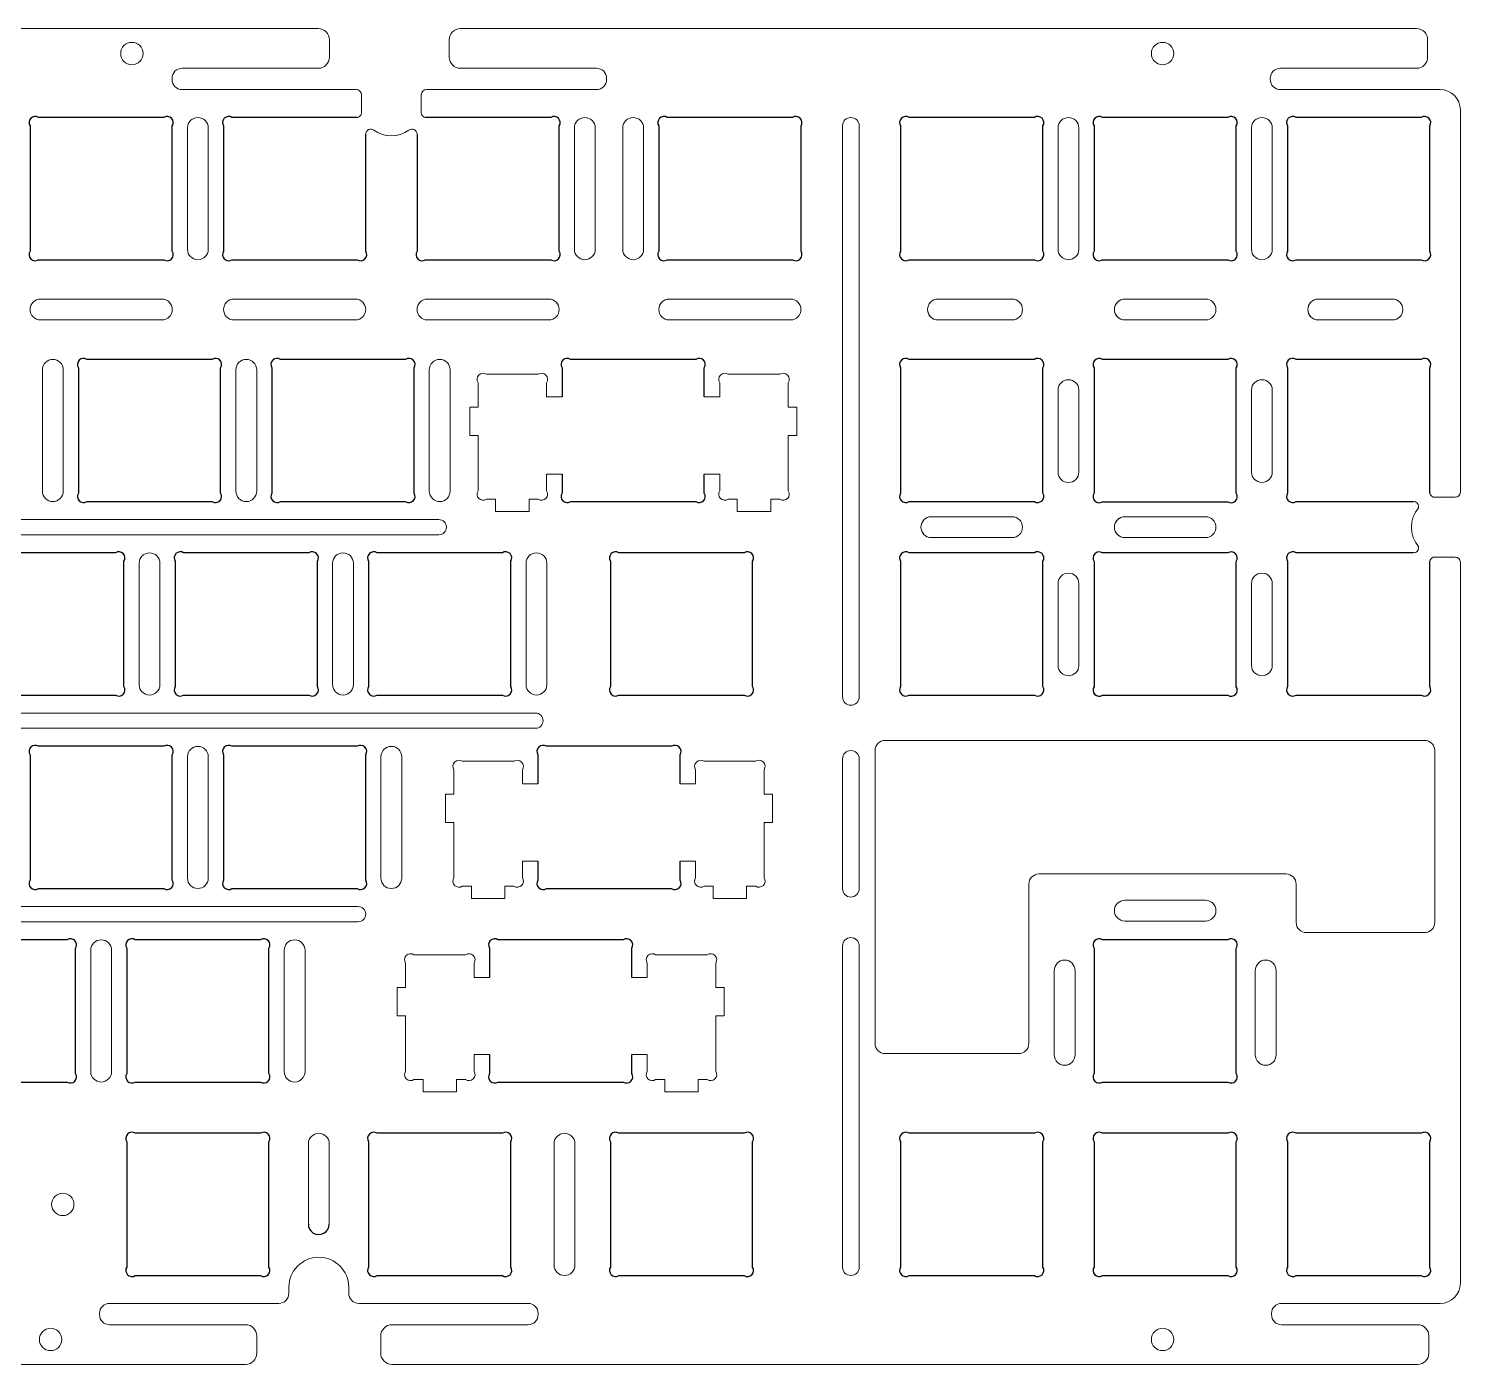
# Model space of a CAD drawing. Header units: millimetres. Extents: x 232 to 1078, y -277 to 130.
# Drawn here: x 439.8 to 580.8, y -1.8 to 129.8 of the extents above; entities that cross this region are included whole.
import ezdxf

# ---------------------------------------------------------------- set-up
doc = ezdxf.new("R2010")
doc.units = ezdxf.units.MM
doc.layers.add('40', color=7, linetype='Continuous')

msp = doc.modelspace()

# ---------------------------------------------------------------- linework, layer by layer
at = {"color": 0, "lineweight": -3}
for p, q in [((439.94664, 120.17751), (439.94664, 107.84084)), ((453.11498, 121.00917), (440.7783, 121.00917)), ((453.94664, 107.84084), (453.94664, 120.17751)), ((458.99629, 120.17751), (458.99629, 107.84084)), ((472.16463, 121.00917), (459.82796, 121.00917)), ((491.21428, 121.00917), (478.87761, 121.00917)), ((492.04595, 107.84084), (492.04595, 120.17751)), ((501.85801, 120.17751), (501.85801, 107.84084)), ((515.02635, 121.00917), (502.68967, 121.00917)), ((515.85801, 107.84084), (515.85801, 120.17751)), ((525.67008, 120.17751), (525.67008, 107.84084)), ((538.83841, 121.00917), (526.50174, 121.00917)), ((539.67008, 107.84084), (539.67008, 120.17751)), ((544.71973, 120.17751), (544.71973, 107.84084)), ((557.88807, 121.00917), (545.55139, 121.00917)), ((558.71973, 107.84084), (558.71973, 120.17751)), ((563.76938, 120.17751), (563.76938, 107.84084)), ((576.93772, 121.00917), (564.60104, 121.00917)), ((577.76938, 107.84084), (577.76938, 120.17751)), ((472.99629, 107.84084), (472.99629, 119.37811)), ((478.04595, 119.37801), (478.04595, 107.84084)), ((440.7783, 107.00917), (453.11498, 107.00917)), ((459.82796, 107.00917), (472.16463, 107.00917)), ((478.87761, 107.00917), (491.21428, 107.00917)), ((502.68967, 107.00917), (515.02635, 107.00917)), ((526.50174, 107.00917), (538.83841, 107.00917)), ((545.55139, 107.00917), (557.88807, 107.00917)), ((564.60104, 107.00917), (576.93772, 107.00917)), ((444.70906, 96.36565), (444.70906, 84.02897)), ((457.87739, 97.19731), (445.54072, 97.19731)), ((458.70906, 84.02897), (458.70906, 96.36565)), ((463.75871, 96.36565), (463.75871, 84.02897)), ((476.92705, 97.19731), (464.59037, 97.19731)), ((477.75871, 84.02897), (477.75871, 96.36565)), ((492.33315, 96.36635), (492.33315, 93.49872)), ((505.50149, 97.19801), (493.16481, 97.19801)), ((506.33315, 93.49872), (506.33315, 96.36635)), ((525.67008, 96.36565), (525.67008, 84.02897)), ((538.83841, 97.19731), (526.50174, 97.19731)), ((539.67008, 84.02897), (539.67008, 96.36565)), ((544.71973, 96.35315), (544.71973, 84.01647)), ((557.88807, 97.18481), (545.55139, 97.18481)), ((558.71973, 84.01647), (558.71973, 96.35315)), ((563.76938, 96.36609), (563.76938, 84.02942)), ((576.93772, 97.19775), (564.60104, 97.19775)), ((577.76938, 84.02942), (577.76938, 96.36609)), ((492.33315, 85.89896), (492.33315, 84.02968)), ((506.33315, 84.02968), (506.33315, 85.89896)), ((445.54072, 83.19731), (457.87739, 83.19731)), ((464.59037, 83.19731), (476.92705, 83.19731)), ((493.16481, 83.19801), (505.50149, 83.19801)), ((526.50174, 83.19731), (538.83841, 83.19731)), ((545.55139, 83.18481), (557.88807, 83.18481)), ((564.60104, 83.19775), (576.16965, 83.19775)), ((448.35257, 78.14766), (436.01589, 78.14766)), ((467.40222, 78.14766), (455.06554, 78.14766)), ((486.45187, 78.14766), (474.1152, 78.14766)), ((510.26394, 78.14766), (497.92726, 78.14766)), ((538.83841, 78.14766), (526.50174, 78.14766)), ((557.88807, 78.13516), (545.55139, 78.13516)), ((576.17002, 78.14766), (564.60104, 78.14766)), ((449.18423, 64.97932), (449.18423, 77.31599)), ((454.23388, 77.31599), (454.23388, 64.97932)), ((468.23388, 64.97932), (468.23388, 77.31599)), ((473.28353, 77.31599), (473.28353, 64.97932)), ((487.28353, 64.97932), (487.28353, 77.31599)), ((497.0956, 77.31599), (497.0956, 64.97932)), ((511.0956, 64.97932), (511.0956, 77.31599)), ((525.67008, 77.31599), (525.67008, 64.97932)), ((539.67008, 64.97932), (539.67008, 77.31599)), ((544.71973, 77.30349), (544.71973, 64.96682)), ((558.71973, 64.96682), (558.71973, 77.30349)), ((563.76938, 77.31599), (563.76938, 64.97932)), ((577.76938, 64.97932), (577.76938, 77.31599)), ((436.01589, 64.14766), (448.35257, 64.14766)), ((455.06554, 64.14766), (467.40222, 64.14766)), ((474.1152, 64.14766), (486.45187, 64.14766)), ((497.92726, 64.14766), (510.26394, 64.14766)), ((526.50174, 64.14766), (538.83841, 64.14766)), ((545.55139, 64.13516), (557.88807, 64.13516)), ((564.60104, 64.14766), (576.93772, 64.14766)), ((439.94664, 58.26634), (439.94664, 45.92967)), ((453.11498, 59.098), (440.7783, 59.098)), ((453.94664, 45.92967), (453.94664, 58.26634)), ((458.99629, 58.26634), (458.99629, 45.92967)), ((472.16463, 59.098), (459.82796, 59.098)), ((472.99629, 45.92967), (472.99629, 58.26634)), ((489.9512, 58.26635), (489.9512, 55.39943)), ((503.11954, 59.09801), (490.78286, 59.09801)), ((503.9512, 55.39943), (503.9512, 58.26635)), ((489.9512, 47.79967), (489.9512, 45.92968)), ((503.9512, 45.92968), (503.9512, 47.79967)), ((440.7783, 45.098), (453.11498, 45.098)), ((459.82796, 45.098), (472.16463, 45.098)), ((490.78286, 45.09801), (503.11954, 45.09801)), ((443.59015, 40.04825), (431.25348, 40.04825)), ((462.63981, 40.04825), (450.30313, 40.04825)), ((498.35712, 40.04827), (486.02045, 40.04827)), ((557.88807, 40.04825), (545.55139, 40.04825)), ((444.42182, 26.87991), (444.42182, 39.21659)), ((449.47147, 39.21659), (449.47147, 26.87991)), ((463.47147, 26.87991), (463.47147, 39.21659)), ((485.18879, 39.2166), (485.18879, 36.34978)), ((499.18879, 36.34978), (499.18879, 39.2166)), ((544.71973, 39.21659), (544.71973, 26.87991)), ((558.71973, 26.87991), (558.71973, 39.21659)), ((485.18879, 28.75002), (485.18879, 26.87993)), ((499.18879, 26.87993), (499.18879, 28.75002)), ((431.25348, 26.04825), (443.59015, 26.04825)), ((450.30313, 26.04825), (462.63981, 26.04825)), ((486.02045, 26.04827), (498.35712, 26.04827)), ((545.55139, 26.04825), (557.88807, 26.04825)), ((449.47147, 20.16699), (449.47147, 7.83031)), ((462.63981, 20.99865), (450.30313, 20.99865)), ((463.47147, 7.83031), (463.47147, 20.16699)), ((473.28353, 20.16699), (473.28353, 7.83031)), ((486.45187, 20.99865), (474.1152, 20.99865)), ((487.28353, 7.83031), (487.28353, 20.16699)), ((497.0956, 20.16699), (497.0956, 7.83031)), ((510.26394, 20.99865), (497.92726, 20.99865)), ((511.0956, 7.83031), (511.0956, 20.16699)), ((525.67008, 20.16699), (525.67008, 7.83031)), ((538.83841, 20.99865), (526.50174, 20.99865)), ((539.67008, 7.83031), (539.67008, 20.16699)), ((544.71973, 20.16699), (544.71973, 7.83031)), ((557.88807, 20.99865), (545.55139, 20.99865)), ((558.71973, 7.83031), (558.71973, 20.16699)), ((563.76938, 20.16699), (563.76938, 7.83031)), ((576.93772, 20.99865), (564.60104, 20.99865)), ((577.76938, 7.83031), (577.76938, 20.16699)), ((450.30313, 6.99865), (462.63981, 6.99865)), ((474.1152, 6.99865), (486.45187, 6.99865)), ((497.92726, 6.99865), (510.26394, 6.99865)), ((526.50174, 6.99865), (538.83841, 6.99865)), ((545.55139, 6.99865), (557.88807, 6.99865)), ((564.60104, 6.99865), (576.93772, 6.99865))]:
    msp.add_line(p, q, dxfattribs=at)
for centre, start, end in [((440.44664, 120.50917), 56.4426902, 213.5573098), ((453.44664, 120.50917), 326.4426902, 123.5573098), ((459.49629, 120.50917), 56.4426902, 213.5573098), ((491.54595, 120.50917), 326.4426902, 123.5573098), ((502.35801, 120.50917), 56.4426902, 213.5573098), ((515.35801, 120.50917), 326.4426902, 123.5573098), ((526.17008, 120.50917), 56.4426902, 213.5573098), ((539.17008, 120.50917), 326.4426902, 123.5573098), ((545.21973, 120.50917), 56.4426902, 213.5573098), ((558.21973, 120.50917), 326.4426902, 123.5573098), ((564.26938, 120.50917), 56.4426902, 213.5573098), ((577.26938, 120.50917), 326.4426902, 123.5573098), ((440.44664, 107.50917), 146.4426902, 303.5573098), ((453.44664, 107.50917), 236.4426902, 33.5573098), ((459.49629, 107.50917), 146.4426902, 303.5573098), ((472.49629, 107.50917), 236.4426902, 33.5573098), ((478.54595, 107.50917), 146.4426902, 303.5573098), ((491.54595, 107.50917), 236.4426902, 33.5573098), ((502.35801, 107.50917), 146.4426902, 303.5573098), ((515.35801, 107.50917), 236.4426902, 33.5573098), ((526.17008, 107.50917), 146.4426902, 303.5573098), ((539.17008, 107.50917), 236.4426902, 33.5573098), ((545.21973, 107.50917), 146.4426902, 303.5573098), ((558.21973, 107.50917), 236.4426902, 33.5573098), ((564.26938, 107.50917), 146.4426902, 303.5573098), ((577.26938, 107.50917), 236.4426902, 33.5573098), ((445.20906, 96.69731), 56.4426902, 213.5573098), ((458.20906, 96.69731), 326.4426902, 123.5573098), ((464.25871, 96.69731), 56.4426902, 213.5573098), ((477.25871, 96.69731), 326.4426902, 123.5573098), ((492.83315, 96.69801), 56.4426902, 213.5573098), ((505.83315, 96.69801), 326.4426902, 123.5573098), ((526.17008, 96.69731), 56.4426902, 213.5573098), ((539.17008, 96.69731), 326.4426902, 123.5573098), ((545.21973, 96.68481), 56.4426902, 213.5573098), ((558.21973, 96.68481), 326.4426902, 123.5573098), ((564.26938, 96.69775), 56.4426902, 213.5573098), ((577.26938, 96.69775), 326.4426902, 123.5573098), ((445.20906, 83.69731), 146.4426902, 303.5573098), ((458.20906, 83.69731), 236.4426902, 33.5573098), ((464.25871, 83.69731), 146.4426902, 303.5573098), ((477.25871, 83.69731), 236.4426902, 33.5573098), ((492.83315, 83.69801), 146.4426902, 303.5573098), ((505.83315, 83.69801), 236.4426902, 33.5573098), ((526.17008, 83.69731), 146.4426902, 303.5573098), ((539.17008, 83.69731), 236.4426902, 33.5573098), ((545.21973, 83.68481), 146.4426902, 303.5573098), ((558.21973, 83.68481), 236.4426902, 33.5573098), ((564.26938, 83.69775), 146.4426902, 303.5573098), ((448.68423, 77.64766), 326.4426902, 123.5573098), ((454.73388, 77.64766), 56.4426902, 213.5573098), ((467.73388, 77.64766), 326.4426902, 123.5573098), ((473.78353, 77.64766), 56.4426902, 213.5573098), ((486.78353, 77.64766), 326.4426902, 123.5573098), ((497.5956, 77.64766), 56.4426902, 213.5573098), ((510.5956, 77.64766), 326.4426902, 123.5573098), ((526.17008, 77.64766), 56.4426902, 213.5573098), ((539.17008, 77.64766), 326.4426902, 123.5573098), ((545.21973, 77.63516), 56.4426902, 213.5573098), ((558.21973, 77.63516), 326.4426902, 123.5573098), ((564.26938, 77.64766), 56.4426902, 213.5573098), ((448.68423, 64.64766), 236.4426902, 33.5573098), ((454.73388, 64.64766), 146.4426902, 303.5573098), ((467.73388, 64.64766), 236.4426902, 33.5573098), ((473.78353, 64.64766), 146.4426902, 303.5573098), ((486.78353, 64.64766), 236.4426902, 33.5573098), ((497.5956, 64.64766), 146.4426902, 303.5573098), ((510.5956, 64.64766), 236.4426902, 33.5573098), ((526.17008, 64.64766), 146.4426902, 303.5573098), ((539.17008, 64.64766), 236.4426902, 33.5573098), ((545.21973, 64.63516), 146.4426902, 303.5573098), ((558.21973, 64.63516), 236.4426902, 33.5573098), ((564.26938, 64.64766), 146.4426902, 303.5573098), ((577.26938, 64.64766), 236.4426902, 33.5573098), ((440.44664, 58.598), 56.4426902, 213.5573098), ((453.44664, 58.598), 326.4426902, 123.5573098), ((459.49629, 58.598), 56.4426902, 213.5573098), ((472.49629, 58.598), 326.4426902, 123.5573098), ((490.4512, 58.59801), 56.4426902, 213.5573098), ((503.4512, 58.59801), 326.4426902, 123.5573098), ((440.44664, 45.598), 146.4426902, 303.5573098), ((453.44664, 45.598), 236.4426902, 33.5573098), ((459.49629, 45.598), 146.4426902, 303.5573098), ((472.49629, 45.598), 236.4426902, 33.5573098), ((490.4512, 45.59801), 146.4426902, 303.5573098), ((503.4512, 45.59801), 236.4426902, 33.5573098), ((443.92182, 39.54825), 326.4426902, 123.5573098), ((449.97147, 39.54825), 56.4426902, 213.5573098), ((462.97147, 39.54825), 326.4426902, 123.5573098), ((485.68879, 39.54827), 56.4426902, 213.5573098), ((498.68879, 39.54827), 326.4426902, 123.5573098), ((545.21973, 39.54825), 56.4426902, 213.5573098), ((558.21973, 39.54825), 326.4426902, 123.5573098), ((443.92182, 26.54825), 236.4426902, 33.5573098), ((449.97147, 26.54825), 146.4426902, 303.5573098), ((462.97147, 26.54825), 236.4426902, 33.5573098), ((485.68879, 26.54827), 146.4426902, 303.5573098), ((498.68879, 26.54827), 236.4426902, 33.5573098), ((545.21973, 26.54825), 146.4426902, 303.5573098), ((558.21973, 26.54825), 236.4426902, 33.5573098), ((449.97147, 20.49865), 56.4426902, 213.5573098), ((462.97147, 20.49865), 326.4426902, 123.5573098), ((473.78353, 20.49865), 56.4426902, 213.5573098), ((486.78353, 20.49865), 326.4426902, 123.5573098), ((497.5956, 20.49865), 56.4426902, 213.5573098), ((510.5956, 20.49865), 326.4426902, 123.5573098), ((526.17008, 20.49865), 56.4426902, 213.5573098), ((539.17008, 20.49865), 326.4426902, 123.5573098), ((545.21973, 20.49865), 56.4426902, 213.5573098), ((558.21973, 20.49865), 326.4426902, 123.5573098), ((564.26938, 20.49865), 56.4426902, 213.5573098), ((577.26938, 20.49865), 326.4426902, 123.5573098), ((449.97147, 7.49865), 146.4426902, 303.5573098), ((462.97147, 7.49865), 236.4426902, 33.5573098), ((473.78353, 7.49865), 146.4426902, 303.5573098), ((486.78353, 7.49865), 236.4426902, 33.5573098), ((497.5956, 7.49865), 146.4426902, 303.5573098), ((510.5956, 7.49865), 236.4426902, 33.5573098), ((526.17008, 7.49865), 146.4426902, 303.5573098), ((539.17008, 7.49865), 236.4426902, 33.5573098), ((545.21973, 7.49865), 146.4426902, 303.5573098), ((558.21973, 7.49865), 236.4426902, 33.5573098), ((564.26938, 7.49865), 146.4426902, 303.5573098), ((577.26938, 7.49865), 236.4426902, 33.5573098)]:
    msp.add_arc(centre, 0.6, start, end, dxfattribs=at)
at = {"lineweight": -3}
msp.add_arc((468.37716, 12.0492), 1.02558, 177.2335413, 0.0619905, dxfattribs=at)
at = {"layer": '40', "color": 0, "linetype": 'Continuous', "lineweight": 18}
for p, q in [((468.32131, 129.75876), (392.03515, 129.75876)), ((468.32131, 129.75876), (392.03515, 129.75876)), ((576.46332, 129.75876), (482.32106, 129.75876)), ((576.46332, 129.75876), (482.32106, 129.75876)), ((469.42129, 126.95881), (469.42129, 128.65878)), ((469.42129, 126.95881), (469.42129, 128.65878)), ((481.22108, 128.65878), (481.22108, 126.95881)), ((481.22108, 128.65878), (481.22108, 126.95881)), ((577.5633, 126.95881), (577.5633, 128.65878)), ((577.5633, 126.95881), (577.5633, 128.65878)), ((454.92156, 125.85883), (468.32131, 125.85883)), ((454.92156, 125.85883), (468.32131, 125.85883)), ((482.32106, 125.85883), (495.72081, 125.85883)), ((482.32106, 125.85883), (495.72081, 125.85883)), ((563.06357, 125.85883), (576.46332, 125.85883)), ((563.06357, 125.85883), (576.46332, 125.85883)), ((453.92158, 124.75885), (453.92158, 124.85885)), ((453.92158, 124.75885), (453.92158, 124.85885)), ((496.72079, 124.85885), (496.72079, 124.75885)), ((496.72079, 124.85885), (496.72079, 124.75885)), ((562.06358, 124.75885), (562.06358, 124.85885)), ((562.06358, 124.75885), (562.06358, 124.85885)), ((472.07124, 123.75887), (454.92156, 123.75887)), ((472.07124, 123.75887), (454.92156, 123.75887)), ((472.57123, 121.7599), (472.57123, 123.25888)), ((472.57123, 121.7599), (472.57123, 123.25888)), ((478.47113, 123.25888), (478.47113, 121.7599)), ((478.47113, 123.25888), (478.47113, 121.7599)), ((495.72081, 123.75887), (478.97112, 123.75887)), ((495.72081, 123.75887), (478.97112, 123.75887)), ((578.78524, 123.75887), (563.06357, 123.75887)), ((578.78524, 123.75887), (563.06357, 123.75887)), ((580.7852, 84.12548), (580.7852, 121.7589)), ((580.7852, 84.12548), (580.7852, 121.7589)), ((455.44655, 119.98314), (455.44655, 108.03415)), ((455.44655, 119.98314), (455.44655, 108.03415)), ((457.49651, 108.03415), (457.49651, 119.98314)), ((457.49651, 108.03415), (457.49651, 119.98314)), ((493.54585, 119.98314), (493.54585, 108.03415)), ((493.54585, 119.98314), (493.54585, 108.03415)), ((495.59581, 108.03415), (495.59581, 119.98314)), ((495.59581, 108.03415), (495.59581, 119.98314)), ((498.30819, 119.98314), (498.30819, 108.03415)), ((498.30819, 119.98314), (498.30819, 108.03415)), ((500.35816, 108.03415), (500.35816, 119.98314)), ((500.35816, 108.03415), (500.35816, 119.98314)), ((519.94531, 120.18393), (519.94531, 63.97266)), ((519.94531, 120.18393), (519.94531, 63.97266)), ((521.59528, 63.97266), (521.59528, 120.18393)), ((521.59528, 63.97266), (521.59528, 120.18393)), ((541.16998, 119.98314), (541.16998, 108.03415)), ((541.16998, 119.98314), (541.16998, 108.03415)), ((543.21994, 108.03415), (543.21994, 119.98314)), ((543.21994, 108.03415), (543.21994, 119.98314)), ((560.21963, 119.98314), (560.21963, 108.03415)), ((560.21963, 119.98314), (560.21963, 108.03415)), ((562.2696, 108.03415), (562.2696, 119.98314)), ((562.2696, 108.03415), (562.2696, 119.98314)), ((440.97216, 103.12844), (452.92114, 103.12844)), ((440.97216, 103.12844), (452.92114, 103.12844)), ((460.02181, 103.12844), (471.9708, 103.12844)), ((460.02181, 103.12844), (471.9708, 103.12844)), ((479.07147, 103.12844), (491.02045, 103.12844)), ((479.07147, 103.12844), (491.02045, 103.12844)), ((502.88353, 103.12844), (514.83251, 103.12844)), ((502.88353, 103.12844), (514.83251, 103.12844)), ((536.65, 103.12844), (529.34014, 103.12844)), ((536.65, 103.12844), (529.34014, 103.12844)), ((555.69966, 103.12844), (547.7398, 103.12844)), ((555.69966, 103.12844), (547.7398, 103.12844)), ((574.09932, 103.12844), (566.78945, 103.12844)), ((574.09932, 103.12844), (566.78945, 103.12844)), ((452.92114, 101.07848), (440.97216, 101.07848)), ((452.92114, 101.07848), (440.97216, 101.07848)), ((471.9708, 101.07848), (460.02181, 101.07848)), ((471.9708, 101.07848), (460.02181, 101.07848)), ((491.02045, 101.07848), (479.07147, 101.07848)), ((491.02045, 101.07848), (479.07147, 101.07848)), ((514.83251, 101.07848), (502.88353, 101.07848)), ((514.83251, 101.07848), (502.88353, 101.07848)), ((529.34014, 101.07848), (536.65, 101.07848)), ((529.34014, 101.07848), (536.65, 101.07848)), ((547.7398, 101.07848), (555.69966, 101.07848)), ((547.7398, 101.07848), (555.69966, 101.07848)), ((566.78945, 101.07848), (574.09932, 101.07848)), ((566.78945, 101.07848), (574.09932, 101.07848)), ((441.15956, 96.17127), (441.15956, 84.22229)), ((441.15956, 96.17127), (441.15956, 84.22229)), ((443.20952, 84.22229), (443.20952, 96.17127)), ((443.20952, 84.22229), (443.20952, 96.17127)), ((460.20931, 96.17127), (460.20931, 84.22229)), ((460.20931, 96.17127), (460.20931, 84.22229)), ((462.25927, 84.22229), (462.25927, 96.17127)), ((462.25927, 84.22229), (462.25927, 96.17127)), ((479.25901, 96.17127), (479.25901, 84.22229)), ((479.25901, 96.17127), (479.25901, 84.22229)), ((481.30898, 84.22229), (481.30898, 96.17127)), ((481.30898, 84.22229), (481.30898, 96.17127)), ((484.05858, 92.49874), (484.05858, 94.89574)), ((484.89023, 95.72738), (489.97641, 95.72738)), ((484.89023, 95.72738), (489.97641, 95.72738)), ((490.80806, 94.89574), (490.80806, 93.49872)), ((507.85824, 93.49872), (507.85824, 94.89575)), ((508.6899, 95.72738), (513.77608, 95.72738)), ((508.6899, 95.72738), (513.77608, 95.72738)), ((514.60762, 94.89557), (514.60762, 92.49874)), ((490.80806, 93.49872), (492.33337, 93.49872)), ((490.80806, 93.49872), (492.33337, 93.49872)), ((506.33293, 93.49872), (507.85824, 93.49872)), ((506.33293, 93.49872), (507.85824, 93.49872)), ((541.17002, 86.09226), (541.17002, 94.17781)), ((541.17002, 86.09226), (541.17002, 94.17781)), ((543.21998, 94.17781), (543.21998, 86.09226)), ((543.21998, 94.17781), (543.21998, 86.09226)), ((560.21967, 94.17781), (560.21967, 86.10475)), ((560.21967, 94.17781), (560.21967, 86.10475)), ((562.26964, 86.10475), (562.26964, 94.17781)), ((562.26964, 86.10475), (562.26964, 94.17781)), ((483.2331, 92.49874), (484.05858, 92.49874)), ((483.2331, 89.69719), (483.2331, 92.49874)), ((483.2331, 89.69719), (483.2331, 92.49874)), ((483.2331, 92.49874), (484.05858, 92.49874)), ((514.60762, 92.49874), (515.4317, 92.49874)), ((515.4317, 92.49874), (515.4317, 89.69719)), ((515.4317, 92.49874), (515.4317, 89.69719)), ((484.05858, 89.69719), (483.2331, 89.69719)), ((484.05858, 84.26026), (484.05858, 89.69719)), ((514.60762, 89.69719), (514.60762, 84.26042)), ((515.4317, 89.69719), (514.60762, 89.69719)), ((490.80806, 85.89896), (490.80806, 84.26026)), ((492.33334, 85.89896), (490.80806, 85.89896)), ((492.33334, 85.89896), (490.80806, 85.89896)), ((507.85824, 85.89896), (506.33296, 85.89896)), ((507.85824, 85.89896), (506.33296, 85.89896)), ((507.85824, 84.26024), (507.85824, 85.89896)), ((485.78245, 83.42861), (484.89023, 83.42861)), ((485.78245, 82.22973), (485.78245, 83.42861)), ((485.78245, 82.22973), (485.78245, 83.42861)), ((489.08279, 83.42861), (489.08279, 82.22973)), ((489.97641, 83.42861), (489.08279, 83.42861)), ((489.97641, 83.42861), (489.08279, 83.42861)), ((509.58201, 83.42861), (508.6899, 83.42861)), ((509.58201, 82.22973), (509.58201, 83.42861)), ((512.88255, 83.42861), (512.88255, 82.22973)), ((513.77608, 83.42861), (512.88255, 83.42861)), ((578.51924, 83.62549), (580.28521, 83.62549)), ((578.51924, 83.62549), (580.28521, 83.62549)), ((489.08279, 82.22973), (485.78245, 82.22973)), ((489.08279, 82.22973), (485.78245, 82.22973)), ((512.88255, 82.22973), (509.58201, 82.22973)), ((512.88255, 82.22973), (509.58201, 82.22973)), ((576.67001, 82.58426), (576.67001, 82.69732)), ((576.67001, 82.58426), (576.67001, 82.69732)), ((480.1879, 81.42269), (251.78775, 81.42269)), ((480.1879, 81.42269), (251.78775, 81.42269)), ((536.65, 81.70052), (528.69015, 81.70052)), ((536.65, 81.70052), (528.69015, 81.70052)), ((555.69966, 81.70052), (547.7398, 81.70052)), ((555.69966, 81.70052), (547.7398, 81.70052)), ((251.78775, 79.92269), (480.1879, 79.92269)), ((251.78775, 79.92269), (480.1879, 79.92269)), ((528.69015, 79.65056), (536.65, 79.65056)), ((528.69015, 79.65056), (536.65, 79.65056)), ((547.7398, 79.65056), (555.69966, 79.65056)), ((547.7398, 79.65056), (555.69966, 79.65056)), ((576.67001, 78.64809), (576.67001, 78.76683)), ((576.67001, 78.64809), (576.67001, 78.76683)), ((580.28521, 77.7256), (578.51924, 77.7256)), ((580.28521, 77.7256), (578.51924, 77.7256)), ((450.68443, 77.12162), (450.68443, 65.17264)), ((450.68443, 77.12162), (450.68443, 65.17264)), ((452.7344, 65.17264), (452.7344, 77.12162)), ((452.7344, 65.17264), (452.7344, 77.12162)), ((469.73414, 77.12162), (469.73414, 65.17264)), ((469.73414, 77.12162), (469.73414, 65.17264)), ((471.7841, 65.17264), (471.7841, 77.12162)), ((471.7841, 65.17264), (471.7841, 77.12162)), ((488.78384, 77.12162), (488.78384, 65.17264)), ((488.78384, 77.12162), (488.78384, 65.17264)), ((490.8338, 65.17264), (490.8338, 77.12162)), ((490.8338, 65.17264), (490.8338, 77.12162)), ((580.7852, 6.24866), (580.7852, 77.22561)), ((580.7852, 6.24866), (580.7852, 77.22561)), ((541.16982, 67.0676), (541.16982, 75.12816)), ((541.16982, 67.0676), (541.16982, 75.12816)), ((543.21998, 75.12816), (543.21998, 67.0676)), ((543.21998, 75.12816), (543.21998, 67.0676)), ((560.21967, 67.0676), (560.21967, 75.12816)), ((560.21967, 67.0676), (560.21967, 75.12816)), ((562.26944, 75.12816), (562.26944, 67.0676)), ((562.26944, 75.12816), (562.26944, 67.0676)), ((489.7129, 62.37269), (261.31275, 62.37269)), ((489.7129, 62.37269), (261.31275, 62.37269)), ((261.31275, 60.87269), (489.7129, 60.87269)), ((261.31275, 60.87269), (489.7129, 60.87269)), ((577.26346, 59.68234), (524.14553, 59.68234)), ((577.26346, 59.68234), (524.14553, 59.68234)), ((455.44575, 46.12299), (455.44575, 58.07197)), ((455.44575, 46.12299), (455.44575, 58.07197)), ((457.49571, 58.07197), (457.49571, 46.12299)), ((457.49571, 58.07197), (457.49571, 46.12299)), ((474.4954, 46.12299), (474.4954, 58.07197)), ((474.4954, 46.12299), (474.4954, 58.07197)), ((476.54536, 58.07197), (476.54536, 46.12299)), ((476.54536, 58.07197), (476.54536, 46.12299)), ((519.94531, 45.08644), (519.94531, 57.85737)), ((519.94531, 45.08644), (519.94531, 57.85737)), ((521.59528, 57.85737), (521.59528, 45.08644)), ((521.59528, 57.85737), (521.59528, 45.08644)), ((523.14555, 58.68236), (523.14555, 29.84478)), ((523.14555, 58.68236), (523.14555, 29.84478)), ((578.26344, 41.75906), (578.26344, 58.68236)), ((578.26344, 41.75906), (578.26344, 58.68236)), ((481.67662, 54.39944), (481.67662, 56.79644)), ((482.50827, 57.62808), (487.59445, 57.62808)), ((482.50827, 57.62808), (487.59445, 57.62808)), ((488.4261, 56.79644), (488.4261, 55.39942)), ((505.47629, 55.39943), (505.47629, 56.79645)), ((506.30794, 57.62808), (511.39412, 57.62808)), ((506.30794, 57.62808), (511.39412, 57.62808)), ((512.22566, 56.79627), (512.22566, 54.39944)), ((488.4261, 55.39943), (489.95142, 55.39943)), ((488.4261, 55.39943), (489.95142, 55.39943)), ((503.95097, 55.39943), (505.47629, 55.39943)), ((503.95097, 55.39943), (505.47629, 55.39943)), ((480.85114, 54.39944), (481.67662, 54.39944)), ((480.85114, 51.59789), (480.85114, 54.39944)), ((480.85114, 51.59789), (480.85114, 54.39944)), ((480.85114, 54.39944), (481.67662, 54.39944)), ((512.22566, 54.39944), (513.04975, 54.39944)), ((513.04975, 54.39944), (513.04975, 51.59789)), ((513.04975, 54.39944), (513.04975, 51.59789)), ((481.67662, 51.59789), (480.85114, 51.59789)), ((481.67662, 46.16096), (481.67662, 51.59789)), ((512.22566, 51.59789), (512.22566, 46.16112)), ((513.04975, 51.59789), (512.22566, 51.59789)), ((489.95138, 47.79967), (488.4261, 47.79967)), ((488.4261, 47.79967), (488.4261, 46.16096)), ((489.95138, 47.79967), (488.4261, 47.79967)), ((505.47629, 47.79967), (503.951, 47.79967)), ((505.47629, 47.79967), (503.951, 47.79967)), ((505.47629, 46.16094), (505.47629, 47.79966)), ((539.29553, 46.53218), (563.61339, 46.53218)), ((539.29553, 46.53218), (563.61339, 46.53218)), ((483.40049, 45.32931), (482.50827, 45.32931)), ((483.40049, 44.13043), (483.40049, 45.32931)), ((483.40049, 44.13043), (483.40049, 45.32931)), ((487.59445, 45.32931), (486.70083, 45.32931)), ((487.59445, 45.32931), (486.70083, 45.32931)), ((486.70083, 45.32931), (486.70083, 44.13043)), ((507.20006, 45.32931), (506.30794, 45.32931)), ((507.20006, 44.13043), (507.20006, 45.32931)), ((510.50059, 45.32931), (510.50059, 44.13043)), ((511.39412, 45.32931), (510.50059, 45.32931)), ((538.29555, 29.84478), (538.29555, 45.5322)), ((538.29555, 29.84478), (538.29555, 45.5322)), ((564.61337, 45.5322), (564.61337, 41.75906)), ((564.61337, 45.5322), (564.61337, 41.75906)), ((486.70083, 44.13043), (483.40049, 44.13043)), ((486.70083, 44.13043), (483.40049, 44.13043)), ((510.50059, 44.13043), (507.20006, 44.13043)), ((510.50059, 44.13043), (507.20006, 44.13043)), ((547.7448, 43.94554), (555.69466, 43.94554)), ((547.7448, 43.94554), (555.69466, 43.94554)), ((472.24617, 43.31985), (269.2501, 43.31985)), ((472.24617, 43.31985), (269.2501, 43.31985)), ((269.2501, 41.81985), (472.24617, 41.81985)), ((269.2501, 41.81985), (472.24617, 41.81985)), ((555.69466, 41.89557), (547.7448, 41.89557)), ((555.69466, 41.89557), (547.7448, 41.89557)), ((565.61335, 40.75908), (577.26346, 40.75908)), ((565.61335, 40.75908), (577.26346, 40.75908)), ((445.92092, 39.02181), (445.92092, 27.07283)), ((445.92092, 39.02181), (445.92092, 27.07283)), ((447.97088, 27.07283), (447.97088, 39.02181)), ((447.97088, 27.07283), (447.97088, 39.02181)), ((464.97057, 39.02176), (464.97057, 27.07278)), ((464.97057, 39.02176), (464.97057, 27.07278)), ((467.02054, 27.07278), (467.02054, 39.02176)), ((467.02054, 27.07278), (467.02054, 39.02176)), ((477.74586, 38.57843), (482.83204, 38.57843)), ((477.74586, 38.57843), (482.83204, 38.57843)), ((501.54553, 38.57843), (506.63171, 38.57843)), ((501.54553, 38.57843), (506.63171, 38.57843)), ((519.94531, 39.44077), (519.94531, 7.82363)), ((519.94531, 39.44077), (519.94531, 7.82363)), ((521.59528, 7.82363), (521.59528, 39.44077)), ((521.59528, 7.82363), (521.59528, 39.44077)), ((476.91421, 35.34979), (476.91421, 37.74679)), ((483.66369, 37.74679), (483.66369, 36.34978)), ((500.71387, 36.34978), (500.71387, 37.7468)), ((507.46325, 37.74662), (507.46325, 35.34979)), ((540.79503, 28.7183), (540.79503, 37.02885)), ((540.79503, 28.7183), (540.79503, 37.02885)), ((542.84479, 37.02885), (542.84479, 28.7183)), ((542.84479, 37.02885), (542.84479, 28.7183)), ((560.59467, 28.7183), (560.59467, 37.02885)), ((560.59467, 28.7183), (560.59467, 37.02885)), ((562.64443, 37.02885), (562.64443, 28.7183)), ((562.64443, 37.02885), (562.64443, 28.7183)), ((476.08873, 32.54825), (476.08873, 35.34979)), ((476.08873, 35.34979), (476.91421, 35.34979)), ((476.08873, 35.34979), (476.91421, 35.34979)), ((476.08873, 32.54825), (476.08873, 35.34979)), ((483.66369, 36.34978), (485.189, 36.34978)), ((483.66369, 36.34978), (485.189, 36.34978)), ((499.18856, 36.34978), (500.71387, 36.34978)), ((499.18856, 36.34978), (500.71387, 36.34978)), ((507.46325, 35.34979), (508.28734, 35.34979)), ((508.28734, 35.34979), (508.28734, 32.54825)), ((508.28734, 35.34979), (508.28734, 32.54825)), ((476.91421, 32.54825), (476.08873, 32.54825)), ((476.91421, 27.11131), (476.91421, 32.54825)), ((507.46325, 32.54825), (507.46325, 27.11147)), ((508.28734, 32.54825), (507.46325, 32.54825)), ((483.66369, 28.75002), (483.66369, 27.11131)), ((485.18897, 28.75002), (483.66369, 28.75002)), ((485.18897, 28.75002), (483.66369, 28.75002)), ((500.71387, 28.75002), (499.18859, 28.75002)), ((500.71387, 28.75002), (499.18859, 28.75002)), ((500.71387, 27.11129), (500.71387, 28.75002)), ((524.14553, 28.8448), (537.29556, 28.8448)), ((524.14553, 28.8448), (537.29556, 28.8448)), ((478.63808, 26.27966), (477.74586, 26.27966)), ((478.63808, 25.08078), (478.63808, 26.27966)), ((478.63808, 25.08078), (478.63808, 26.27966)), ((481.93842, 26.27966), (481.93842, 25.08078)), ((482.83204, 26.27966), (481.93842, 26.27966)), ((482.83204, 26.27966), (481.93842, 26.27966)), ((502.43764, 26.27966), (501.54553, 26.27966)), ((502.43764, 25.08078), (502.43764, 26.27966)), ((505.73818, 26.27966), (505.73818, 25.08078)), ((506.63171, 26.27966), (505.73818, 26.27966)), ((481.93842, 25.08078), (478.63808, 25.08078)), ((481.93842, 25.08078), (478.63808, 25.08078)), ((505.73818, 25.08078), (502.43764, 25.08078)), ((505.73818, 25.08078), (502.43764, 25.08078)), ((467.35278, 11.99971), (467.35278, 19.97266)), ((469.40274, 19.97266), (469.40274, 12.0481)), ((491.54654, 19.97266), (491.54654, 8.02368)), ((491.54654, 19.97266), (491.54654, 8.02368)), ((493.5965, 8.02368), (493.5965, 19.97266)), ((493.5965, 8.02368), (493.5965, 19.97266)), ((465.42782, 5.24868), (465.42782, 5.84692)), ((465.42782, 5.24868), (465.42782, 5.84692)), ((471.32771, 5.84692), (471.32771, 5.24868)), ((471.32771, 5.84692), (471.32771, 5.24868)), ((447.77814, 4.2487), (464.42783, 4.2487)), ((447.77814, 4.2487), (464.42783, 4.2487)), ((472.32769, 4.2487), (488.97739, 4.2487)), ((472.32769, 4.2487), (488.97739, 4.2487)), ((563.18556, 4.2487), (578.78524, 4.2487)), ((563.18556, 4.2487), (578.78524, 4.2487)), ((446.77816, 3.14872), (446.77816, 3.24872)), ((446.77816, 3.14872), (446.77816, 3.24872)), ((489.97737, 3.24872), (489.97737, 3.14872)), ((489.97737, 3.24872), (489.97737, 3.14872)), ((562.18558, 3.14872), (562.18558, 3.24872)), ((562.18558, 3.14872), (562.18558, 3.24872)), ((461.17789, 2.14874), (447.77814, 2.14874)), ((461.17789, 2.14874), (447.77814, 2.14874)), ((488.97739, 2.14874), (475.57763, 2.14874)), ((488.97739, 2.14874), (475.57763, 2.14874)), ((576.58532, 2.14874), (563.18556, 2.14874)), ((576.58532, 2.14874), (563.18556, 2.14874)), ((462.27787, -0.65126), (462.27787, 1.04876)), ((462.27787, -0.65126), (462.27787, 1.04876)), ((474.47765, 1.04876), (474.47765, -0.65126)), ((474.47765, 1.04876), (474.47765, -0.65126)), ((577.6853, -0.65126), (577.6853, 1.04876)), ((577.6853, -0.65126), (577.6853, 1.04876)), ((394.99362, -1.75124), (461.17789, -1.75124)), ((394.99362, -1.75124), (461.17789, -1.75124)), ((475.57763, -1.75124), (576.58532, -1.75124)), ((475.57763, -1.75124), (576.58532, -1.75124))]:
    msp.add_line(p, q, dxfattribs=at)
for centre in [(449.96563, 127.3088), (449.96563, 127.3088), (551.46378, 127.3088), (551.46378, 127.3088), (443.16521, 13.99895), (443.16521, 13.99895), (441.96578, 0.69872), (441.96578, 0.69872), (551.46378, 0.69872), (551.46378, 0.69872)]:
    msp.add_circle(centre, 1.09998, dxfattribs=at)
for centre, radius, start, end in [((468.32131, 128.65878), 1.09998, 0, 90), ((468.32131, 128.65878), 1.09998, 0, 90), ((482.32106, 128.65878), 1.09998, 90, 180), ((482.32106, 128.65878), 1.09998, 90, 180), ((576.46332, 128.65878), 1.09998, 0, 90), ((576.46332, 128.65878), 1.09998, 0, 90), ((468.32131, 126.95881), 1.09998, 270, 0), ((468.32131, 126.95881), 1.09998, 270, 0), ((482.32106, 126.95881), 1.09998, 180, 270), ((482.32106, 126.95881), 1.09998, 180, 270), ((576.46332, 126.95881), 1.09998, 270, 0), ((576.46332, 126.95881), 1.09998, 270, 0), ((454.92156, 124.85885), 0.99998, 90, 180), ((454.92156, 124.85885), 0.99998, 90, 180), ((495.72081, 124.85885), 0.99998, 0, 90), ((495.72081, 124.85885), 0.99998, 0, 90), ((563.06357, 124.85885), 0.99998, 90, 180), ((563.06357, 124.85885), 0.99998, 90, 180), ((454.92156, 124.75885), 0.99998, 180, 270), ((454.92156, 124.75885), 0.99998, 180, 270), ((495.72081, 124.75885), 0.99998, 270, 0), ((495.72081, 124.75885), 0.99998, 270, 0), ((563.06357, 124.75885), 0.99998, 180, 270), ((563.06357, 124.75885), 0.99998, 180, 270), ((472.07124, 123.25888), 0.49999, 0, 90), ((472.07124, 123.25888), 0.49999, 0, 90), ((478.97112, 123.25888), 0.49999, 90, 180), ((478.97112, 123.25888), 0.49999, 90, 180), ((578.78524, 121.7589), 1.99996, 0, 90), ((578.78524, 121.7589), 1.99996, 0, 90), ((472.08039, 121.50891), 0.49999, 270, 4.172162), ((472.08039, 121.50891), 0.49999, 270, 4.172162), ((475.52118, 121.7599), 2.94995, 180, 184.172162), ((475.52118, 121.7599), 2.94995, 180, 184.172162), ((478.96198, 121.50891), 0.49999, 175.827846, 270), ((478.96198, 121.50891), 0.49999, 175.827846, 270), ((475.52118, 121.7599), 2.94995, 355.827838, 0), ((475.52118, 121.7599), 2.94995, 355.827838, 0), ((456.47153, 119.98314), 1.02498, 0, 180), ((456.47153, 119.98314), 1.02498, 0, 180), ((473.49616, 119.36681), 0.49999, 54.05743, 180), ((473.49616, 119.36681), 0.49999, 54.05743, 180), ((477.54608, 119.36672), 0.49999, 0, 125.940099), ((477.54608, 119.36672), 0.49999, 0, 125.940099), ((494.57083, 119.98314), 1.02498, 0, 180), ((494.57083, 119.98314), 1.02498, 0, 180), ((499.33318, 119.98314), 1.02498, 0, 180), ((499.33318, 119.98314), 1.02498, 0, 180), ((520.77029, 120.18393), 0.82498, 0, 180), ((520.77029, 120.18393), 0.82498, 0, 180), ((542.19496, 119.98314), 1.02498, 0, 180), ((542.19496, 119.98314), 1.02498, 0, 180), ((561.24462, 119.98314), 1.02498, 0, 180), ((561.24462, 119.98314), 1.02498, 0, 180), ((475.52118, 122.1599), 2.94995, 234.057439, 305.940101), ((475.52118, 122.1599), 2.94995, 234.057439, 305.940101), ((456.47153, 108.03415), 1.02498, 180, 0), ((456.47153, 108.03415), 1.02498, 180, 0), ((494.57083, 108.03415), 1.02498, 180, 0), ((494.57083, 108.03415), 1.02498, 180, 0), ((499.33318, 108.03415), 1.02498, 180, 0), ((499.33318, 108.03415), 1.02498, 180, 0), ((542.19496, 108.03415), 1.02498, 180, 0), ((542.19496, 108.03415), 1.02498, 180, 0), ((561.24462, 108.03415), 1.02498, 180, 0), ((561.24462, 108.03415), 1.02498, 180, 0), ((440.97216, 102.10346), 1.02498, 90, 270), ((440.97216, 102.10346), 1.02498, 90, 270), ((452.92114, 102.10346), 1.02498, 270, 90), ((452.92114, 102.10346), 1.02498, 270, 90), ((460.02181, 102.10346), 1.02498, 90, 270), ((460.02181, 102.10346), 1.02498, 90, 270), ((471.9708, 102.10346), 1.02498, 270, 90), ((471.9708, 102.10346), 1.02498, 270, 90), ((479.07147, 102.10346), 1.02498, 90, 270), ((479.07147, 102.10346), 1.02498, 90, 270), ((491.02045, 102.10346), 1.02498, 270, 90), ((491.02045, 102.10346), 1.02498, 270, 90), ((502.88353, 102.10346), 1.02498, 90, 270), ((502.88353, 102.10346), 1.02498, 90, 270), ((514.83251, 102.10346), 1.02498, 270, 90), ((514.83251, 102.10346), 1.02498, 270, 90), ((529.34014, 102.10846), 1.01998, 90, 180.280859), ((529.34014, 102.10846), 1.01998, 90, 180), ((536.65, 102.10846), 1.01998, 0, 90), ((536.65, 102.10846), 1.01998, 0, 90), ((547.7398, 102.10846), 1.01998, 90, 180), ((547.7398, 102.10846), 1.01998, 90, 180.280859), ((555.69966, 102.10846), 1.01998, 0, 90), ((555.69966, 102.10846), 1.01998, 0, 90), ((566.78945, 102.10846), 1.01998, 90, 180.280859), ((566.78945, 102.10846), 1.01998, 90, 180), ((574.09932, 102.10846), 1.01998, 0, 90), ((574.09932, 102.10846), 1.01998, 0, 90), ((529.34014, 102.09846), 1.01998, 179.719141, 270), ((529.34014, 102.09846), 1.01998, 180, 270), ((536.65, 102.09846), 1.01998, 270, 0), ((536.65, 102.09846), 1.01998, 270, 0), ((547.7398, 102.09846), 1.01998, 179.719141, 270), ((547.7398, 102.09846), 1.01998, 180, 270), ((555.69966, 102.09846), 1.01998, 270, 0), ((555.69966, 102.09846), 1.01998, 270, 0), ((566.78945, 102.09846), 1.01998, 179.719141, 270), ((566.78945, 102.09846), 1.01998, 180, 270), ((574.09932, 102.09846), 1.01998, 270, 0), ((574.09932, 102.09846), 1.01998, 270, 0), ((442.18454, 96.17127), 1.02498, 0, 180), ((442.18454, 96.17127), 1.02498, 0, 180), ((461.23429, 96.17127), 1.02498, 0, 180), ((461.23429, 96.17127), 1.02498, 0, 180), ((480.28399, 96.17127), 1.02498, 0, 180), ((480.28399, 96.17127), 1.02498, 0, 180), ((484.55857, 95.22739), 0.59999, 56.44269, 213.55731), ((484.55857, 95.22739), 0.59999, 56.44269, 213.55731), ((490.30807, 95.22739), 0.59999, 326.44269, 123.55731), ((490.30807, 95.22739), 0.59999, 326.44269, 123.55731), ((508.35824, 95.22739), 0.59999, 56.44269, 213.555789), ((508.35824, 95.22739), 0.59999, 56.44269, 213.555789), ((514.10774, 95.22739), 0.59999, 326.423899, 123.55731), ((514.10774, 95.22739), 0.59999, 326.423899, 123.55731), ((542.19, 94.17781), 1.01998, 90, 180), ((542.19, 94.17781), 1.01998, 90, 180), ((542.2, 94.17781), 1.01998, 0, 90), ((542.2, 94.17781), 1.01998, 0, 90), ((561.23966, 94.17781), 1.01998, 90, 180), ((561.23966, 94.17781), 1.01998, 90, 180), ((561.24966, 94.17781), 1.01998, 0, 90), ((561.24966, 94.17781), 1.01998, 0, 90), ((542.19, 86.09226), 1.01998, 180, 270), ((542.19, 86.09226), 1.01998, 180, 270), ((542.2, 86.09226), 1.01998, 270, 0), ((542.2, 86.09226), 1.01998, 270, 0), ((561.23966, 86.10475), 1.01998, 180, 270), ((561.23966, 86.10475), 1.01998, 180, 270), ((561.24966, 86.10475), 1.01998, 270, 0), ((561.24966, 86.10475), 1.01998, 270, 0), ((442.18454, 84.22229), 1.02498, 180, 0), ((442.18454, 84.22229), 1.02498, 180, 0), ((461.23429, 84.22229), 1.02498, 180, 0), ((461.23429, 84.22229), 1.02498, 180, 0), ((480.28399, 84.22229), 1.02498, 180, 0), ((480.28399, 84.22229), 1.02498, 180, 0), ((484.55857, 83.9286), 0.59999, 146.44269, 303.55731), ((484.55857, 83.9286), 0.59999, 146.44269, 303.55731), ((490.30807, 83.9286), 0.59999, 236.44269, 33.55731), ((490.30807, 83.9286), 0.59999, 236.44269, 33.55731), ((508.35824, 83.9286), 0.59999, 146.444211, 303.55731), ((508.35824, 83.9286), 0.59999, 146.444211, 303.55731), ((514.10774, 83.9286), 0.59999, 236.44269, 33.576101), ((514.10774, 83.9286), 0.59999, 236.44269, 33.576101), ((576.16926, 82.697), 0.50075, 0.0359376, 89.9554638), ((578.26924, 84.11641), 0.49999, 180, 274.15551), ((578.26924, 84.11641), 0.49999, 180, 274.15551), ((578.51924, 80.67554), 2.94995, 90, 94.15551), ((578.51924, 80.67554), 2.94995, 90, 94.15551), ((580.28521, 84.12548), 0.49999, 270, 0), ((580.28521, 84.12548), 0.49999, 270, 0), ((578.91923, 80.67554), 2.94995, 139.681707, 220.318295), ((578.91923, 80.67554), 2.94995, 139.681707, 220.318295), ((480.1879, 80.67269), 0.75, 270, 90), ((480.1879, 80.67269), 0.75, 270, 90), ((528.69015, 80.68054), 1.01998, 90, 180), ((528.69015, 80.68054), 1.01998, 90, 180.280859), ((528.69015, 80.67054), 1.01998, 179.719141, 270), ((528.69015, 80.67054), 1.01998, 180, 270), ((536.65, 80.68054), 1.01998, 0, 90), ((536.65, 80.68054), 1.01998, 0, 90), ((536.65, 80.67054), 1.01998, 270, 0), ((536.65, 80.67054), 1.01998, 270, 0), ((547.7398, 80.68054), 1.01998, 90, 180.280859), ((547.7398, 80.68054), 1.01998, 90, 180), ((547.7398, 80.67054), 1.01998, 179.719141, 270), ((547.7398, 80.67054), 1.01998, 180, 270), ((555.69966, 80.68054), 1.01998, 0, 90), ((555.69966, 80.68054), 1.01998, 0, 90), ((555.69966, 80.67054), 1.01998, 270, 0), ((555.69966, 80.67054), 1.01998, 270, 0), ((451.70942, 77.12162), 1.02498, 0, 180), ((451.70942, 77.12162), 1.02498, 0, 180), ((470.75912, 77.12162), 1.02498, 0, 180), ((470.75912, 77.12162), 1.02498, 0, 180), ((489.80882, 77.12162), 1.02498, 0, 180), ((489.80882, 77.12162), 1.02498, 0, 180), ((576.16926, 78.64841), 0.50075, 270.0870393, 359.9639472), ((578.26924, 77.23468), 0.49999, 85.844487, 180), ((578.26924, 77.23468), 0.49999, 85.844487, 180), ((578.51924, 80.67554), 2.94995, 265.84449, 270), ((578.51924, 80.67554), 2.94995, 265.84449, 270), ((580.28521, 77.22561), 0.49999, 0, 90), ((580.28521, 77.22561), 0.49999, 0, 90), ((542.1898, 75.12816), 1.01998, 90, 180), ((542.1898, 75.12816), 1.01998, 90, 180), ((542.2, 75.12816), 1.01998, 0, 90), ((542.2, 75.12816), 1.01998, 0, 90), ((561.23966, 75.12816), 1.01998, 90, 180), ((561.23966, 75.12816), 1.01998, 90, 180), ((561.24946, 75.12816), 1.01998, 0, 90), ((561.24946, 75.12816), 1.01998, 0, 90), ((542.1898, 67.0676), 1.01998, 180, 270), ((542.1898, 67.0676), 1.01998, 180, 270), ((542.2, 67.0676), 1.01998, 270, 0), ((542.2, 67.0676), 1.01998, 270, 0), ((561.23966, 67.0676), 1.01998, 180, 270), ((561.23966, 67.0676), 1.01998, 180, 270), ((561.24946, 67.0676), 1.01998, 270, 0), ((561.24946, 67.0676), 1.01998, 270, 0), ((451.70942, 65.17264), 1.02498, 180, 0), ((451.70942, 65.17264), 1.02498, 180, 0), ((470.75912, 65.17264), 1.02498, 180, 0), ((470.75912, 65.17264), 1.02498, 180, 0), ((489.80882, 65.17264), 1.02498, 180, 0), ((489.80882, 65.17264), 1.02498, 180, 0), ((520.77029, 63.97266), 0.82498, 180, 0), ((520.77029, 63.97266), 0.82498, 180, 0), ((489.7129, 61.62269), 0.75, 270, 90), ((489.7129, 61.62269), 0.75, 270, 90), ((524.14553, 58.68236), 0.99998, 90, 180), ((524.14553, 58.68236), 0.99998, 90, 180), ((577.26346, 58.68236), 0.99998, 0, 90), ((577.26346, 58.68236), 0.99998, 0, 90), ((456.47073, 58.07197), 1.02498, 0, 180), ((456.47073, 58.07197), 1.02498, 0, 180), ((475.52038, 58.07197), 1.02498, 0, 180), ((475.52038, 58.07197), 1.02498, 0, 180), ((520.77029, 57.85737), 0.82498, 0, 180), ((520.77029, 57.85737), 0.82498, 0, 180), ((482.17662, 57.12809), 0.59999, 56.44269, 213.55731), ((482.17662, 57.12809), 0.59999, 56.44269, 213.55731), ((487.92611, 57.12809), 0.59999, 326.44269, 123.55731), ((487.92611, 57.12809), 0.59999, 326.44269, 123.55731), ((505.97629, 57.12809), 0.59999, 56.44269, 213.555789), ((505.97629, 57.12809), 0.59999, 56.44269, 213.555789), ((511.72578, 57.12809), 0.59999, 326.423899, 123.55731), ((511.72578, 57.12809), 0.59999, 326.423899, 123.55731), ((539.29553, 45.5322), 0.99998, 90, 180), ((539.29553, 45.5322), 0.99998, 90, 180), ((563.61339, 45.5322), 0.99998, 0, 90), ((563.61339, 45.5322), 0.99998, 0, 90), ((456.47073, 46.12299), 1.02498, 180, 0), ((456.47073, 46.12299), 1.02498, 180, 0), ((475.52038, 46.12299), 1.02498, 180, 0), ((475.52038, 46.12299), 1.02498, 180, 0), ((482.17662, 45.8293), 0.59999, 146.44269, 303.55731), ((482.17662, 45.8293), 0.59999, 146.44269, 303.55731), ((487.92611, 45.8293), 0.59999, 236.44269, 33.55731), ((487.92611, 45.8293), 0.59999, 236.44269, 33.55731), ((505.97629, 45.8293), 0.59999, 146.444211, 303.55731), ((505.97629, 45.8293), 0.59999, 146.444211, 303.55731), ((511.72578, 45.8293), 0.59999, 236.44269, 33.576101), ((511.72578, 45.8293), 0.59999, 236.44269, 33.576101), ((520.77029, 45.08644), 0.82498, 180, 0), ((520.77029, 45.08644), 0.82498, 180, 0), ((547.7448, 42.92055), 1.02498, 90, 270), ((547.7448, 42.92055), 1.02498, 90, 270), ((555.69466, 42.92055), 1.02498, 270, 90), ((555.69466, 42.92055), 1.02498, 270, 90), ((472.24617, 42.56985), 0.75, 270, 90), ((472.24617, 42.56985), 0.75, 270, 90), ((565.61335, 41.75906), 0.99998, 180, 270), ((565.61335, 41.75906), 0.99998, 180, 270), ((577.26346, 41.75906), 0.99998, 270, 0), ((577.26346, 41.75906), 0.99998, 270, 0), ((446.9459, 39.02181), 1.02498, 0, 180), ((446.9459, 39.02181), 1.02498, 0, 180), ((465.99555, 39.02176), 1.02498, 0, 180), ((465.99555, 39.02176), 1.02498, 0, 180), ((520.77029, 39.44077), 0.82498, 0, 180), ((520.77029, 39.44077), 0.82498, 0, 180), ((477.4142, 38.07844), 0.59999, 56.44269, 213.55731), ((477.4142, 38.07844), 0.59999, 56.44269, 213.55731), ((483.1637, 38.07844), 0.59999, 326.44269, 123.55731), ((483.1637, 38.07844), 0.59999, 326.44269, 123.55731), ((501.21387, 38.07844), 0.59999, 56.44269, 213.555789), ((501.21387, 38.07844), 0.59999, 56.44269, 213.555789), ((506.96337, 38.07844), 0.59999, 326.423899, 123.55731), ((506.96337, 38.07844), 0.59999, 326.423899, 123.55731), ((541.81501, 37.02885), 1.01998, 90, 180), ((541.81501, 37.02885), 1.01998, 90, 180), ((541.82481, 37.02885), 1.01998, 0, 90), ((541.82481, 37.02885), 1.01998, 0, 90), ((561.61465, 37.02885), 1.01998, 90, 180), ((561.61465, 37.02885), 1.01998, 90, 180), ((561.62445, 37.02885), 1.01998, 0, 90), ((561.62445, 37.02885), 1.01998, 0, 90), ((524.14553, 29.84478), 0.99998, 180, 270), ((524.14553, 29.84478), 0.99998, 180, 270), ((537.29556, 29.84478), 0.99998, 270, 0), ((537.29556, 29.84478), 0.99998, 270, 0), ((541.81501, 28.7183), 1.01998, 180, 270), ((541.81501, 28.7183), 1.01998, 180, 270), ((541.82481, 28.7183), 1.01998, 270, 0), ((541.82481, 28.7183), 1.01998, 270, 0), ((561.61465, 28.7183), 1.01998, 180, 270), ((561.61465, 28.7183), 1.01998, 180, 270), ((561.62445, 28.7183), 1.01998, 270, 0), ((561.62445, 28.7183), 1.01998, 270, 0), ((446.9459, 27.07283), 1.02498, 180, 0), ((446.9459, 27.07283), 1.02498, 180, 0), ((465.99555, 27.07278), 1.02498, 180, 0), ((465.99555, 27.07278), 1.02498, 180, 0), ((477.4142, 26.77965), 0.59999, 146.44269, 303.55731), ((477.4142, 26.77965), 0.59999, 146.44269, 303.55731), ((483.1637, 26.77965), 0.59999, 236.44269, 33.55731), ((483.1637, 26.77965), 0.59999, 236.44269, 33.55731), ((501.21387, 26.77965), 0.59999, 146.444211, 303.55731), ((501.21387, 26.77965), 0.59999, 146.444211, 303.55731), ((506.96337, 26.77965), 0.59999, 236.44269, 33.576101), ((506.96337, 26.77965), 0.59999, 236.44269, 33.576101), ((468.37776, 19.97266), 1.02498, 0, 180), ((468.37776, 19.97266), 1.02498, 0, 180), ((492.57152, 19.97266), 1.02498, 0, 180), ((492.57152, 19.97266), 1.02498, 0, 180), ((468.37776, 5.84692), 2.94995, 0, 180), ((468.37776, 5.84692), 2.94995, 0, 180), ((492.57152, 8.02368), 1.02498, 180, 0), ((492.57152, 8.02368), 1.02498, 180, 0), ((520.77029, 7.82363), 0.82498, 180, 0), ((520.77029, 7.82363), 0.82498, 180, 0), ((578.78524, 6.24866), 1.99996, 270, 0), ((578.78524, 6.24866), 1.99996, 270, 0), ((447.77814, 3.24872), 0.99998, 90, 180), ((447.77814, 3.24872), 0.99998, 90, 180), ((464.42783, 5.24868), 0.99998, 270, 0), ((464.42783, 5.24868), 0.99998, 270, 0), ((472.32769, 5.24868), 0.99998, 180, 270), ((472.32769, 5.24868), 0.99998, 180, 270), ((488.97739, 3.24872), 0.99998, 0, 90), ((488.97739, 3.24872), 0.99998, 0, 90), ((563.18556, 3.24872), 0.99998, 90, 180), ((563.18556, 3.24872), 0.99998, 90, 180), ((447.77814, 3.14872), 0.99998, 180, 270), ((447.77814, 3.14872), 0.99998, 180, 270), ((488.97739, 3.14872), 0.99998, 270, 0), ((488.97739, 3.14872), 0.99998, 270, 0), ((563.18556, 3.14872), 0.99998, 180, 270), ((563.18556, 3.14872), 0.99998, 180, 270), ((461.17789, 1.04876), 1.09998, 0, 90), ((461.17789, 1.04876), 1.09998, 0, 90), ((475.57763, 1.04876), 1.09998, 90, 180), ((475.57763, 1.04876), 1.09998, 90, 180), ((576.58532, 1.04876), 1.09998, 0, 90), ((576.58532, 1.04876), 1.09998, 0, 90), ((461.17789, -0.65126), 1.09998, 270, 0), ((461.17789, -0.65126), 1.09998, 270, 0), ((475.57763, -0.65126), 1.09998, 180, 270), ((475.57763, -0.65126), 1.09998, 180, 270), ((576.58532, -0.65126), 1.09998, 270, 0), ((576.58532, -0.65126), 1.09998, 270, 0)]:
    msp.add_arc(centre, radius, start, end, dxfattribs=at)
for points in [[(484.05858, 92.49874), (484.05858, 93.17944), (484.05858, 93.86014), (484.05858, 94.89574)], [(490.80806, 94.89574), (490.80806, 94.22127), (490.80806, 93.86), (490.80806, 93.49872)], [(507.85824, 93.49872), (507.85824, 93.85892), (507.85824, 94.21911), (507.85824, 94.89575)], [(514.60762, 94.89557), (514.60762, 93.78134), (514.60762, 93.14004), (514.60762, 92.49874)], [(514.60762, 92.49874), (514.68887, 92.49874), (514.77011, 92.49874), (515.4317, 92.49874)], [(484.05858, 89.69719), (483.98103, 89.69719), (483.90348, 89.69719), (483.2331, 89.69719)], [(484.05858, 84.26026), (484.05858, 86.48477), (484.05858, 88.09098), (484.05858, 89.69719)], [(515.4317, 89.69719), (514.78121, 89.69719), (514.69441, 89.69719), (514.60762, 89.69719)], [(514.60762, 89.69719), (514.60762, 88.15996), (514.60762, 86.62273), (514.60762, 84.26042)], [(490.80806, 85.89896), (490.80806, 85.48393), (490.80806, 85.06889), (490.80806, 84.26026)], [(507.85824, 84.26024), (507.85824, 85.1088), (507.85824, 85.50388), (507.85824, 85.89896)], [(485.78245, 83.42861), (485.54657, 83.42861), (485.3107, 83.42861), (484.89023, 83.42861)], [(489.08279, 83.42861), (489.08279, 83.25119), (489.08279, 83.07378), (489.08279, 82.22973)], [(509.58201, 83.42861), (509.35393, 83.42861), (509.12584, 83.42861), (508.6899, 83.42861)], [(509.58201, 82.22973), (509.58201, 83.05079), (509.58201, 83.2397), (509.58201, 83.42861)], [(512.88255, 83.42861), (512.88255, 83.24633), (512.88255, 83.06406), (512.88255, 82.22973)], [(513.77608, 83.42861), (513.31418, 83.42861), (513.09837, 83.42861), (512.88255, 83.42861)], [(481.67662, 54.39944), (481.67662, 55.08014), (481.67662, 55.76084), (481.67662, 56.79644)], [(488.4261, 56.79644), (488.4261, 56.12197), (488.4261, 55.7607), (488.4261, 55.39943)], [(505.47629, 55.39943), (505.47629, 55.75962), (505.47629, 56.11981), (505.47629, 56.79645)], [(512.22566, 56.79627), (512.22566, 55.68204), (512.22566, 55.04074), (512.22566, 54.39944)], [(512.22566, 54.39944), (512.30691, 54.39944), (512.38816, 54.39944), (513.04975, 54.39944)], [(481.67662, 51.5979), (481.59908, 51.5979), (481.52153, 51.5979), (480.85114, 51.5979)], [(481.67662, 46.16096), (481.67662, 48.38547), (481.67662, 49.99168), (481.67662, 51.5979)], [(513.04975, 51.5979), (512.39925, 51.5979), (512.31246, 51.5979), (512.22566, 51.5979)], [(512.22566, 51.5979), (512.22566, 50.06066), (512.22566, 48.52343), (512.22566, 46.16112)], [(488.4261, 47.79967), (488.4261, 47.38463), (488.4261, 46.96959), (488.4261, 46.16096)], [(505.47629, 46.16094), (505.47629, 47.0095), (505.47629, 47.40458), (505.47629, 47.79967)], [(483.40049, 45.32931), (483.16462, 45.32931), (482.92874, 45.32931), (482.50827, 45.32931)], [(486.70083, 45.32931), (486.70083, 45.1519), (486.70083, 44.97448), (486.70083, 44.13043)], [(507.20006, 45.32931), (506.97197, 45.32931), (506.74388, 45.32931), (506.30794, 45.32931)], [(507.20006, 44.13043), (507.20006, 44.95149), (507.20006, 45.1404), (507.20006, 45.32931)], [(511.39412, 45.32931), (510.93223, 45.32931), (510.71641, 45.32931), (510.50059, 45.32931)], [(510.50059, 45.32931), (510.50059, 45.14704), (510.50059, 44.96476), (510.50059, 44.13043)], [(476.91421, 35.34979), (476.91421, 36.03049), (476.91421, 36.71119), (476.91421, 37.74679)], [(483.66369, 37.74679), (483.66369, 37.07232), (483.66369, 36.71105), (483.66369, 36.34978)], [(500.71387, 36.34978), (500.71387, 36.70997), (500.71387, 37.07016), (500.71387, 37.7468)], [(507.46325, 37.74662), (507.46325, 36.63239), (507.46325, 35.99109), (507.46325, 35.34979)], [(507.46325, 35.34979), (507.5445, 35.34979), (507.62575, 35.34979), (508.28734, 35.34979)], [(476.91421, 32.54825), (476.83666, 32.54825), (476.75911, 32.54825), (476.08873, 32.54825)], [(476.91421, 27.11131), (476.91421, 29.33582), (476.91421, 30.94204), (476.91421, 32.54825)], [(508.28734, 32.54825), (507.63684, 32.54825), (507.55005, 32.54825), (507.46325, 32.54825)], [(507.46325, 32.54825), (507.46325, 31.01101), (507.46325, 29.47378), (507.46325, 27.11147)], [(483.66369, 28.75002), (483.66369, 28.33498), (483.66369, 27.91994), (483.66369, 27.11131)], [(500.71387, 27.11129), (500.71387, 27.95985), (500.71387, 28.35493), (500.71387, 28.75002)], [(478.63808, 26.27966), (478.40221, 26.27966), (478.16633, 26.27966), (477.74586, 26.27966)], [(481.93842, 26.27966), (481.93842, 26.10225), (481.93842, 25.92483), (481.93842, 25.08078)], [(502.43764, 26.27966), (502.20956, 26.27966), (501.98147, 26.27966), (501.54553, 26.27966)], [(502.43764, 25.08078), (502.43764, 25.90184), (502.43764, 26.09075), (502.43764, 26.27966)], [(506.63171, 26.27966), (506.16981, 26.27966), (505.954, 26.27966), (505.73818, 26.27966)], [(505.73818, 26.27966), (505.73818, 26.09739), (505.73818, 25.91511), (505.73818, 25.08078)]]:
    msp.add_open_spline(points, degree=3, dxfattribs=at)

doc.saveas('drawing.dxf')
